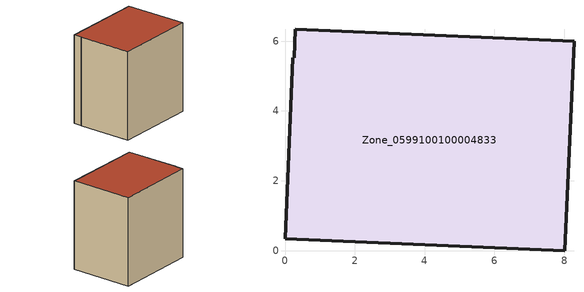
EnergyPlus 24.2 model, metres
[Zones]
Zone_0599100100004833
 floor ground (C_G): 0.27,5.53 0.3,6.34 8.28,6 8.02,0 0,0.35 0.22,5.53 z1.47
 wall outside (C_F): 0,0.35 8.02,0 8.28,6 0.3,6.34 0.27,5.53 0.22,5.53 0,0.35 z1.47:10.06
 roof outside (C_R): 0.3,6.34 0.27,5.53 0.22,5.53 0,0.35 8.02,0 8.28,6 z10.06
[BUILDING]
Pand.0599100100004833: North Axis=0; Terrain=City; Loads Convergence Tolerance Value=0.04; Temperature Convergence Tolerance Value=0.4; Solar Distribution=FullExterior; Maximum Number of Warmup Days=25; Minimum Number of Warmup Days=1
[Site:Location]
Rotterdam.The.Hague.AP_ZH_NLD Design_Conditions: Latitude=51.96; Longitude=4.45; Time Zone=1; Elevation=-4.5
[SITE:GROUNDTEMPERATURE:BUILDINGSURFACE]
18, 18, 18, 18, 18, 18, 18, 18, 18, 18, 18, 18
[MATERIAL] Thermal Absorptance=0.9; Solar Absorptance=0.7; Visible Absorptance=0.7
Name | Roughness | Thickness | Conductivity | Density | Specific Heat
G.TI.2006-2014 | MediumSmooth | 0.15 | 0.06 | 540 | 1210
F.TI.2006-2014 | Rough | 0.3 | 0.12 | 1920 | 840
R.TI.2006-2014 | MediumRough | 0.2 | 0.08 | 1500 | 1000
[CONSTRUCTION]
C_G: G.TI.2006-2014
C_F: F.TI.2006-2014
C_R: R.TI.2006-2014
[ZONE]
Zone_0599100100004833: Type=1; Multiplier=1; Ceiling Height=Autocalculate; Volume=Autocalculate; Floor Area=autocalculate; Part of Total Floor Area=Yes
[ZONEINFILTRATION:DESIGNFLOWRATE]
Infil_Zone_0599100100004833: Zone or ZoneList or Space or SpaceList=Zone_0599100100004833; Schedule=AlwaysOn; Design Flow Rate Calculation Method=Flow/Area; Flow Rate per Floor Area=0.0015; Constant Term Coefficient=1; Temperature Term Coefficient=0; Velocity Term Coefficient=0; Velocity Squared Term Coefficient=0
[HVACTEMPLATE:ZONE:IDEALLOADSAIRSYSTEM]
Zone_0599100100004833: Maximum Heating Supply Air Temperature=50; Minimum Cooling Supply Air Temperature=13; Maximum Heating Supply Air Humidity Ratio=0.0156; Minimum Cooling Supply Air Humidity Ratio=0.0077; Heating Limit=NoLimit; Cooling Limit=NoLimit; Dehumidification Control Type=ConstantSensibleHeatRatio; Cooling Sensible Heat Ratio=0.7; Dehumidification Setpoint=60; Humidification Control Type=None; Humidification Setpoint=30; Outdoor Air Method=None; Outdoor Air Flow Rate per Person=0.00944; Outdoor Air Flow Rate per Zone Floor Area=0; Outdoor Air Flow Rate per Zone=0; Demand Controlled Ventilation Type=None; Outdoor Air Economizer Type=NoEconomizer; Heat Recovery Type=None; Sensible Heat Recovery Effectiveness=0.7; Latent Heat Recovery Effectiveness=0.65
[ZONECONTROL:THERMOSTAT]
ThermostatControl_Zone_0599100100004833: Zone or ZoneList=Zone_0599100100004833; Control Type Schedule=DualSetpointControlType; Control 1=Thermostat_Zone_0599100100004833; Temperature Difference Between Cutout And Setpoint=0
[THERMOSTATSETPOINT:DUALSETPOINT]
Thermostat_Zone_0599100100004833: Heating Setpoint Temperature Schedule=HeatingSetpoint_Zone_0599100100004833; Cooling Setpoint Temperature Schedule=CoolingSetpoint_Zone_0599100100004833
[SCHEDULE:COMPACT]
HeatingSetpoint_Zone_0599100100004833: Through: 12/31, For: AllDays, Until: 24:00, 21
CoolingSetpoint_Zone_0599100100004833: Through: 12/31, For: AllDays, Until: 24:00, 24
DualSetpointControlType: Through: 12/31, For: AllDays, Until: 24:00, 4
AlwaysOn: Through: 12/31, For: AllDays, Until: 24:00, 1
